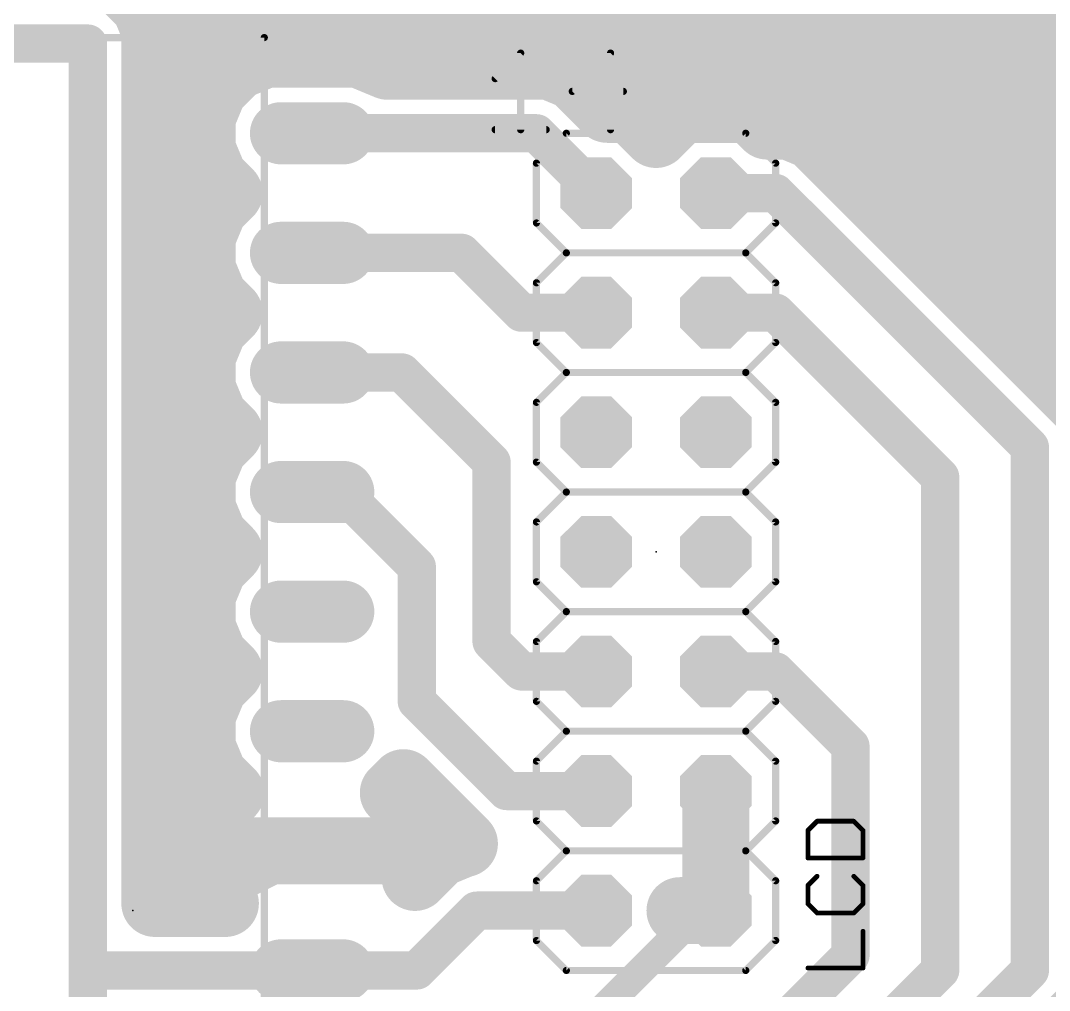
# Model space of a CAD drawing. Extents: x -16.2 to 78.2, y -6.3 to 50.2.
# Drawn here: x 44.93 to 66.77, y 18.94 to 39.54 of the extents above; entities that cross this region are included whole.
import ezdxf

# ---------------------------------------------------------------- set-up
doc = ezdxf.new("R2010")
doc.units = 0
for name, color, linetype in [('16', 175, 'CONTINUOUS'), ('17', 82, 'CONTINUOUS'), ('21', 253, 'CONTINUOUS'), ('23', 7, 'CONTINUOUS'), ('27', 253, 'CONTINUOUS'), ('48', 253, 'CONTINUOUS'), ('51', 253, 'CONTINUOUS')]:
    doc.layers.add(name, color=color, linetype=linetype)

# ---------------------------------------------------------------- blocks, each defined once
blk = doc.blocks.new('LONGP100')
at = {"const_width": 1}
blk.add_lwpolyline([(-0.5, 0), (0.5, 0)], dxfattribs=at)
at = {"const_width": 0.5}
for points in [[(-0.5, 0.25, 1), (-0.5, -0.25)], [(0.5, -0.25, 1), (0.5, 0.25)]]:
    blk.add_lwpolyline(points, format="xyb", dxfattribs=at)
blk = doc.blocks.new('RECT')
blk.add_solid([(-0.5, -0.5), (0.5, -0.5), (-0.5, 0.5), (0.5, 0.5)])
blk = doc.blocks.new('OCTAGONP')
at = {"const_width": 0.5}
blk.add_lwpolyline([(-0.25, -0.1036), (-0.25, 0.1036), (-0.1036, 0.25), (0.1036, 0.25), (0.25, 0.1036), (0.25, -0.1036), (0.1036, -0.25), (-0.1036, -0.25), (-0.25, -0.1036), (-0.25, 0.1036)], dxfattribs=at)

msp = doc.modelspace()

# ---------------------------------------------------------------- linework, layer by layer
at = {"layer": '16'}
for points, const_width in [([(48.5775, 39.0525), (50.165, 40.9575)], 0.6096), ([(47.5609, 39.8582), (47.1607, 40.2584)], 1.4224), ([(47.7774, 39.3354), (47.5609, 39.8582)], 1.4224), ([(47.5737, 39.8272), (69.6978, 39.8272)], 1.4224), ([(47.7774, 20.7899), (47.7774, 39.3354)], 1.4224), ([(46.355, 39.0525), (40.005, 39.0525)], 0.8128), ([(46.355, 39.0525), (46.355, 19.3675)], 0.8128), ([(48.5775, 20.6375), (48.5775, 39.0525)], 0.6096), ([(50.1236, 38.8239), (49.5075, 38.5687)], 1.4224), ([(52.1114, 38.8239), (50.1236, 38.8239)], 1.4224), ([(52.7246, 38.5699), (52.1114, 38.8239)], 1.4224), ([(47.7774, 38.4048), (49.3436, 38.4048)], 1.4224), ([(49.5075, 38.5687), (49.0359, 38.0971)], 1.4224), ([(56.1629, 38.5699), (52.7246, 38.5699)], 1.4224), ([(56.6857, 38.3533), (56.1629, 38.5699)], 1.4224), ([(56.5615, 38.4048), (69.6978, 38.4048)], 1.4224), ([(57.3836, 37.6555), (56.6857, 38.3533)], 1.4224), ([(49.0359, 38.0971), (48.7807, 37.481)], 1.4224), ([(57.8865, 37.6555), (57.3836, 37.6555)], 1.4224), ([(58.42, 37.122), (57.8865, 37.6555)], 1.4224), ([(58.9535, 37.6555), (58.42, 37.122)], 1.4224), ([(60.4265, 37.6555), (58.9535, 37.6555)], 1.4224), ([(60.7821, 37.2999), (60.4265, 37.6555)], 1.4224), ([(48.7807, 37.481), (48.7807, 36.814)], 1.4224), ([(61.2429, 37.2999), (60.7821, 37.2999)], 1.4224), ([(61.7657, 37.0834), (61.2429, 37.2999)], 1.4224), ([(62.1659, 36.6832), (61.7657, 37.0834)], 1.4224), ([(47.7774, 36.9824), (48.7807, 36.9824)], 1.4224), ([(61.8667, 36.9824), (69.6978, 36.9824)], 1.4224), ([(48.7807, 36.814), (49.0359, 36.1979)], 1.4224), ([(51.1175, 37.1475), (55.88, 37.1475)], 0.8128), ([(55.88, 37.1475), (57.15, 35.8775)], 0.8128), ([(67.5633, 31.2857), (62.1659, 36.6832)], 1.4224), ([(49.0359, 36.1979), (49.3563, 35.8775)], 1.4224), ([(49.3563, 35.8775), (49.0359, 35.5571)], 1.4224), ([(47.7774, 35.56), (49.0388, 35.56)], 1.4224), ([(49.0359, 35.5571), (48.7807, 34.941)], 1.4224), ([(60.96, 35.8775), (59.69, 35.8775)], 0.8128), ([(66.3575, 30.48), (60.96, 35.8775)], 0.8128), ([(63.2891, 35.56), (69.6978, 35.56)], 1.4224), ([(48.7807, 34.941), (48.7807, 34.274)], 1.4224), ([(48.7807, 34.274), (49.0359, 33.6579)], 1.4224), ([(51.1175, 34.6075), (54.2925, 34.6075)], 0.8128), ([(54.2925, 34.6075), (55.5625, 33.3375)], 0.8128), ([(47.7774, 34.1376), (48.8372, 34.1376)], 1.4224), ([(64.7115, 34.1376), (69.6978, 34.1376)], 1.4224), ([(49.0359, 33.6579), (49.3563, 33.3375)], 1.4224), ([(49.3563, 33.3375), (49.0359, 33.0171)], 1.4224), ([(49.0359, 33.0171), (48.7807, 32.401)], 1.4224), ([(55.5625, 33.3375), (57.15, 33.3375)], 0.8128), ([(60.96, 33.3375), (59.69, 33.3375)], 0.8128), ([(64.4525, 29.845), (60.96, 33.3375)], 0.8128), ([(47.7774, 32.7152), (48.9109, 32.7152)], 1.4224), ([(66.1339, 32.7152), (69.6978, 32.7152)], 1.4224), ([(48.7807, 32.401), (48.7807, 31.734)], 1.4224), ([(48.7807, 31.734), (49.0359, 31.1179)], 1.4224), ([(51.1175, 32.0675), (53.0225, 32.0675)], 0.8128), ([(53.0225, 32.0675), (54.9275, 30.1625)], 0.8128), ([(47.7774, 31.2928), (48.9635, 31.2928)], 1.4224), ([(49.0359, 31.1179), (49.3563, 30.7975)], 1.4224), ([(49.3563, 30.7975), (49.0359, 30.4771)], 1.4224), ([(49.0359, 30.4771), (48.7807, 29.861)], 1.4224), ([(66.3575, 19.3675), (66.3575, 30.48)], 0.8128), ([(47.7774, 29.8704), (48.7846, 29.8704)], 1.4224), ([(48.7807, 29.861), (48.7807, 29.194)], 1.4224), ([(54.9275, 30.1625), (54.9275, 26.3525)], 0.8128), ([(64.4525, 19.3675), (64.4525, 29.845)], 0.8128), ([(51.1175, 29.5275), (51.7525, 29.5275)], 0.8128), ([(51.7525, 29.5275), (53.34, 27.94)], 0.8128), ([(48.7807, 29.194), (49.0359, 28.5779)], 1.4224), ([(49.0359, 28.5779), (49.3563, 28.2575)], 1.4224), ([(47.7774, 28.448), (49.1658, 28.448)], 1.4224), ([(49.3563, 28.2575), (49.0359, 27.9371)], 1.4224), ([(49.0359, 27.9371), (48.7807, 27.321)], 1.4224), ([(53.34, 27.94), (53.34, 25.0825)], 0.8128), ([(48.7807, 27.321), (48.7807, 26.654)], 1.4224), ([(47.7774, 27.0256), (48.7807, 27.0256)], 1.4224), ([(48.7807, 26.654), (49.0359, 26.0379)], 1.4224), ([(49.0359, 26.0379), (49.3563, 25.7175)], 1.4224), ([(54.9275, 26.3525), (55.5625, 25.7175)], 0.8128), ([(47.7774, 25.6032), (49.242, 25.6032)], 1.4224), ([(49.3563, 25.7175), (49.0359, 25.3971)], 1.4224), ([(49.0359, 25.3971), (48.7807, 24.781)], 1.4224), ([(55.5625, 25.7175), (57.15, 25.7175)], 0.8128), ([(60.96, 25.7175), (59.69, 25.7175)], 0.8128), ([(62.5475, 24.13), (60.96, 25.7175)], 0.8128), ([(48.7807, 24.781), (48.7807, 24.114)], 1.4224), ([(53.34, 25.0825), (55.245, 23.1775)], 0.8128), ([(47.7774, 24.1808), (48.7807, 24.1808)], 1.4224), ([(48.7807, 24.114), (49.0359, 23.4979)], 1.4224), ([(62.5475, 19.685), (62.5475, 24.13)], 0.8128), ([(49.0359, 23.4979), (49.3935, 23.1404)], 1.4224), ([(52.8415, 23.1404), (53.0561, 23.3549)], 1.4224), ([(53.0561, 23.3549), (54.0391, 22.3718)], 1.4224), ([(49.383, 23.1323), (49.2323, 22.9816)], 1.4224), ([(49.3935, 23.1404), (49.383, 23.1323)], 1.4224), ([(52.852, 23.1323), (52.8415, 23.1404)], 1.4224), ([(53.0027, 22.9816), (52.852, 23.1323)], 1.4224), ([(59.69, 20.6375), (59.69, 23.1775)], 1.4224), ([(59.69, 23.1775), (59.69, 23.1775)], 1.4224), ([(59.69, 23.1775), (59.69, 21.4503)], 1.4224), ([(49.2323, 22.9816), (49.1026, 22.8126)], 1.4224), ([(53.1324, 22.8126), (53.0027, 22.9816)], 1.4224), ([(47.7774, 22.7584), (49.0713, 22.7584)], 1.4224), ([(49.1026, 22.8126), (48.996, 22.628)], 1.4224), ([(53.239, 22.628), (53.1324, 22.8126)], 1.4224), ([(53.1637, 22.7584), (53.6525, 22.7584)], 1.4224), ([(55.245, 23.1775), (57.15, 23.1775)], 0.8128), ([(59.69, 22.7584), (59.69, 22.7584)], 1.4224), ([(59.69, 23.1775), (59.69, 20.6375)], 0.8128), ([(48.996, 22.628), (48.9145, 22.4312)], 1.4224), ([(53.3205, 22.4312), (53.239, 22.628)], 1.4224), ([(48.9145, 22.4312), (48.8593, 22.2253)], 1.4224), ([(53.3757, 22.2253), (53.3205, 22.4312)], 1.4224), ([(54.0391, 22.3718), (54.351, 22.0599)], 1.4224), ([(48.8593, 22.2253), (48.8315, 22.014)], 1.4224), ([(48.8315, 22.014), (48.8315, 21.9075)], 1.4224), ([(53.4035, 22.014), (53.3757, 22.2253)], 1.4224), ([(53.4035, 21.9075), (53.4035, 22.014)], 1.4224), ([(54.3271, 22.0599), (53.8043, 21.8434)], 1.4224), ([(54.351, 22.0599), (54.3271, 22.0599)], 1.4224), ([(48.8315, 21.9075), (51.1175, 21.9075)], 1.4224), ([(51.1175, 21.9075), (48.8315, 21.9075)], 1.4224), ([(48.8315, 21.9075), (48.8315, 21.801)], 1.4224), ([(48.8315, 21.801), (48.8593, 21.5897)], 1.4224), ([(53.4035, 21.9075), (51.1175, 21.9075)], 1.4224), ([(51.1175, 21.9075), (51.1175, 21.9075)], 1.4224), ([(51.1175, 21.9075), (53.4035, 21.9075)], 1.4224), ([(51.1175, 21.9075), (51.1175, 21.9075)], 1.4224), ([(53.3757, 21.5897), (53.4035, 21.801)], 1.4224), ([(53.4035, 21.801), (53.4035, 21.9075)], 1.4224), ([(53.8043, 21.8434), (53.4041, 21.4432)], 1.4224), ([(48.8593, 21.5897), (48.9145, 21.3838)], 1.4224), ([(53.3205, 21.3838), (53.3757, 21.5897)], 1.4224), ([(48.9145, 21.3838), (48.996, 21.187)], 1.4224), ([(51.1175, 21.9075), (48.5775, 20.6375)], 0.6096), ([(53.4041, 21.4432), (53.3034, 21.3425)], 1.4224), ([(53.3034, 21.3425), (53.3205, 21.3838)], 1.4224), ([(59.69, 21.4503), (59.69, 20.6375)], 1.4224), ([(47.7774, 21.336), (48.9343, 21.336)], 1.4224), ([(48.996, 21.187), (49.1026, 21.0024)], 1.4224), ([(59.69, 21.336), (59.69, 21.336)], 1.4224), ([(49.1026, 21.0024), (49.2323, 20.8334)], 1.4224), ([(49.2758, 20.7899), (47.7774, 20.7899)], 1.4224), ([(49.2323, 20.8334), (49.2758, 20.7899)], 1.4224), ([(59.69, 20.6375), (58.928, 20.6375)], 1.4224), ([(58.928, 20.6375), (58.928, 20.6375)], 1.4224), ([(58.928, 20.6375), (59.69, 20.6375)], 1.4224), ([(59.69, 20.6375), (59.69, 20.6375)], 1.4224), ([(59.69, 20.6375), (59.69, 20.6375)], 1.4224), ([(53.34, 19.3675), (54.61, 20.6375)], 0.8128), ([(54.61, 20.6375), (57.15, 20.6375)], 0.8128), ([(59.3725, 20.6375), (56.8325, 18.0975)], 0.6096), ([(59.69, 20.6375), (59.3725, 20.6375)], 0.6096), ([(61.2775, 18.415), (62.5475, 19.685)], 0.8128), ([(51.1175, 19.3675), (46.355, 19.3675)], 0.8128), ([(46.355, 5.715), (46.355, 19.3675)], 0.8128), ([(51.1175, 19.3675), (53.34, 19.3675)], 0.8128), ([(61.2775, 14.2875), (66.3575, 19.3675)], 0.8128), ([(61.9125, 16.8275), (64.4525, 19.3675)], 0.8128), ([(62.0832, 13.0816), (67.5633, 18.5618)], 1.4224)]:
    msp.add_lwpolyline(points, dxfattribs=dict(at, const_width=const_width))
for points, const_width in [([(47.8894, 39.9943, 1), (47.2323, 39.7221)], 0.7112), ([(47.5737, 40.1828, 1), (47.5737, 39.4716)], 0.7112), ([(47.3094, 39.6068, 1), (47.8123, 40.1097)], 0.7112), ([(48.133, 39.3354, 1), (47.4218, 39.3354)], 0.7112), ([(47.4489, 39.1993, 1), (48.1059, 39.4715)], 0.7112), ([(46.5582, 39.0525, 1), (46.1518, 39.0525)], 0.4064), ([(46.355, 38.8493, 1), (46.355, 39.2557)], 0.4064), ([(48.7299, 39.0525, 1), (48.4251, 39.0525)], 0.3048), ([(50.1236, 39.1795, 1), (50.1236, 38.4683)], 0.7112), ([(50.2597, 38.4954, 1), (49.9876, 39.1524)], 0.7112), ([(52.2474, 39.1524, 1), (51.9753, 38.4954)], 0.7112), ([(52.1114, 38.4683, 1), (52.1114, 39.1795)], 0.7112), ([(47.7774, 38.7604, 1), (47.7774, 38.0492)], 0.7112), ([(48.4604, 39.1501, 1), (48.6946, 38.9549)], 0.3048), ([(49.3714, 38.8972, 1), (49.6436, 38.2401)], 0.7112), ([(49.7589, 38.3172, 1), (49.256, 38.8201)], 0.7112), ([(49.3436, 38.0492, 1), (49.3436, 38.7604)], 0.7112), ([(52.7246, 38.9255, 1), (52.7246, 38.2143)], 0.7112), ([(52.5885, 38.2414, 1), (52.8607, 38.8984)], 0.7112), ([(56.299, 38.8984, 1), (56.0268, 38.2414)], 0.7112), ([(56.1629, 38.2143, 1), (56.1629, 38.9255)], 0.7112), ([(56.5615, 38.7604, 1), (56.5615, 38.0492)], 0.7112), ([(56.9372, 38.6048, 1), (56.4343, 38.1019)], 0.7112), ([(56.5496, 38.0248, 1), (56.8218, 38.6819)], 0.7112), ([(48.7845, 38.3486, 1), (49.2874, 37.8457)], 0.7112), ([(49.3644, 37.961, 1), (48.7074, 38.2332)], 0.7112), ([(57.3836, 38.0111, 1), (57.3836, 37.2999)], 0.7112), ([(57.1321, 37.4041, 1), (57.635, 37.9069)], 0.7112), ([(58.1379, 37.9069, 1), (57.635, 37.404)], 0.7112), ([(57.8865, 37.2999, 1), (57.8865, 38.0111)], 0.7112), ([(58.9535, 38.0111, 1), (58.9535, 37.2999)], 0.7112), ([(59.205, 37.4041, 1), (58.7021, 37.9069)], 0.7112), ([(60.6779, 37.9069, 1), (60.175, 37.404)], 0.7112), ([(60.4265, 37.2999, 1), (60.4265, 38.0111)], 0.7112), ([(49.1363, 37.481, 1), (48.4251, 37.481)], 0.7112), ([(48.4522, 37.617, 1), (49.1092, 37.3449)], 0.7112), ([(60.7821, 37.6555, 1), (60.7821, 36.9443)], 0.7112), ([(60.5306, 37.0484, 1), (61.0335, 37.5513)], 0.7112), ([(61.379, 37.6284, 1), (61.1068, 36.9714)], 0.7112), ([(61.2429, 36.9443, 1), (61.2429, 37.6555)], 0.7112), ([(62.0172, 37.3348, 1), (61.5143, 36.8319)], 0.7112), ([(47.7774, 37.338, 1), (47.7774, 36.6268)], 0.7112), ([(48.7807, 36.6268, 1), (48.7807, 37.338)], 0.7112), ([(58.1686, 37.3734, 1), (58.6714, 36.8705)], 0.7112), ([(58.1686, 36.8705, 1), (58.6714, 37.3734)], 0.7112), ([(61.8667, 37.338, 1), (61.8667, 36.6268)], 0.7112), ([(61.6296, 36.7548, 1), (61.9018, 37.4119)], 0.7112), ([(49.1092, 36.9501, 1), (48.4522, 36.678)], 0.7112), ([(51.1175, 37.3507, 1), (51.1175, 36.9443)], 0.4064), ([(56.0237, 37.2912, 1), (55.7363, 37.0038)], 0.4064), ([(55.88, 36.9443, 1), (55.88, 37.3507)], 0.4064), ([(62.4173, 36.9347, 1), (61.9144, 36.4318)], 0.7112), ([(48.4251, 36.814, 1), (49.1363, 36.814)], 0.7112), ([(61.9144, 36.4318, 1), (62.4173, 36.9347)], 0.7112), ([(49.2874, 36.4493, 1), (48.7845, 35.9464)], 0.7112), ([(48.7074, 36.0618, 1), (49.3644, 36.334)], 0.7112), ([(49.6078, 35.626, 1), (49.1049, 36.1289)], 0.7112), ([(49.1049, 35.626, 1), (49.6078, 36.1289)], 0.7112), ([(47.7774, 35.9156, 1), (47.7774, 35.2044)], 0.7112), ([(49.3644, 35.421, 1), (48.7074, 35.6932)], 0.7112), ([(49.0388, 35.2044, 1), (49.0388, 35.9156)], 0.7112), ([(59.69, 36.0807, 1), (59.69, 35.6743)], 0.4064), ([(61.1037, 36.0212, 1), (60.8163, 35.7338)], 0.4064), ([(60.96, 35.6743, 1), (60.96, 36.0807)], 0.4064), ([(63.2891, 35.9156, 1), (63.2891, 35.2044)], 0.7112), ([(48.7845, 35.8086, 1), (49.2874, 35.3057)], 0.7112), ([(57.0063, 35.7338, 1), (57.2937, 36.0212)], 0.4064), ([(49.1363, 34.941, 1), (48.4251, 34.941)], 0.7112), ([(48.4522, 35.077, 1), (49.1092, 34.8049)], 0.7112), ([(49.1092, 34.4101, 1), (48.4522, 34.138)], 0.7112), ([(51.1175, 34.8107, 1), (51.1175, 34.4043)], 0.4064), ([(54.4362, 34.7512, 1), (54.1488, 34.4638)], 0.4064), ([(54.2925, 34.4043, 1), (54.2925, 34.8107)], 0.4064), ([(47.7774, 34.4932, 1), (47.7774, 33.782)], 0.7112), ([(48.8372, 33.782, 1), (48.8372, 34.4932)], 0.7112), ([(64.7115, 34.4932, 1), (64.7115, 33.782)], 0.7112), ([(48.4251, 34.274, 1), (49.1363, 34.274)], 0.7112), ([(49.2874, 33.9093, 1), (48.7845, 33.4064)], 0.7112), ([(48.7074, 33.5218, 1), (49.3644, 33.794)], 0.7112), ([(49.6078, 33.086, 1), (49.1049, 33.5889)], 0.7112), ([(49.1049, 33.086, 1), (49.6078, 33.5889)], 0.7112), ([(49.3644, 32.881, 1), (48.7074, 33.1532)], 0.7112), ([(55.5625, 33.5407, 1), (55.5625, 33.1343)], 0.4064), ([(55.4188, 33.1938, 1), (55.7062, 33.4812)], 0.4064), ([(57.15, 33.1343, 1), (57.15, 33.5407)], 0.4064), ([(59.69, 33.5407, 1), (59.69, 33.1343)], 0.4064), ([(61.1037, 33.4812, 1), (60.8163, 33.1938)], 0.4064), ([(60.96, 33.1343, 1), (60.96, 33.5407)], 0.4064), ([(47.7774, 33.0708, 1), (47.7774, 32.3596)], 0.7112), ([(48.7845, 33.2686, 1), (49.2874, 32.7657)], 0.7112), ([(48.9109, 32.3596, 1), (48.9109, 33.0708)], 0.7112), ([(66.1339, 33.0708, 1), (66.1339, 32.3596)], 0.7112), ([(49.1363, 32.401, 1), (48.4251, 32.401)], 0.7112), ([(48.4522, 32.537, 1), (49.1092, 32.2649)], 0.7112), ([(49.1092, 31.8701, 1), (48.4522, 31.598)], 0.7112), ([(51.1175, 32.2707, 1), (51.1175, 31.8643)], 0.4064), ([(53.1662, 32.2112, 1), (52.8788, 31.9238)], 0.4064), ([(53.0225, 31.8643, 1), (53.0225, 32.2707)], 0.4064), ([(47.7774, 31.6484, 1), (47.7774, 30.9372)], 0.7112), ([(48.4251, 31.734, 1), (49.1363, 31.734)], 0.7112), ([(48.9635, 30.9372, 1), (48.9635, 31.6484)], 0.7112), ([(49.2874, 31.3693, 1), (48.7845, 30.8664)], 0.7112), ([(48.7074, 30.9818, 1), (49.3644, 31.254)], 0.7112), ([(49.6078, 30.546, 1), (49.1049, 31.0489)], 0.7112), ([(49.1049, 30.546, 1), (49.6078, 31.0489)], 0.7112), ([(48.7845, 30.7286, 1), (49.2874, 30.2257)], 0.7112), ([(49.3644, 30.341, 1), (48.7074, 30.6132)], 0.7112), ([(66.5607, 30.48, 1), (66.1543, 30.48)], 0.4064), ([(66.2138, 30.3363, 1), (66.5012, 30.6237)], 0.4064), ([(47.7774, 30.226, 1), (47.7774, 29.5148)], 0.7112), ([(49.1363, 29.861, 1), (48.4251, 29.861)], 0.7112), ([(48.7846, 29.5148, 1), (48.7846, 30.226)], 0.7112), ([(55.1307, 30.1625, 1), (54.7243, 30.1625)], 0.4064), ([(54.7838, 30.0188, 1), (55.0712, 30.3062)], 0.4064), ([(48.4522, 29.997, 1), (49.1092, 29.7249)], 0.7112), ([(64.6557, 29.845, 1), (64.2493, 29.845)], 0.4064), ([(64.3088, 29.7013, 1), (64.5962, 29.9887)], 0.4064), ([(51.1175, 29.7307, 1), (51.1175, 29.3243)], 0.4064), ([(51.8962, 29.6712, 1), (51.6088, 29.3838)], 0.4064), ([(51.7525, 29.3243, 1), (51.7525, 29.7307)], 0.4064), ([(49.1092, 29.3301, 1), (48.4522, 29.058)], 0.7112), ([(48.4251, 29.194, 1), (49.1363, 29.194)], 0.7112), ([(49.2874, 28.8293, 1), (48.7845, 28.3264)], 0.7112), ([(47.7774, 28.8036, 1), (47.7774, 28.0924)], 0.7112), ([(48.7074, 28.4418, 1), (49.3644, 28.714)], 0.7112), ([(49.1658, 28.0924, 1), (49.1658, 28.8036)], 0.7112), ([(49.6078, 28.006, 1), (49.1049, 28.5089)], 0.7112), ([(49.1049, 28.006, 1), (49.6078, 28.5089)], 0.7112), ([(49.3644, 27.801, 1), (48.7074, 28.0732)], 0.7112), ([(48.7845, 28.1886, 1), (49.2874, 27.6857)], 0.7112), ([(53.5432, 27.94, 1), (53.1368, 27.94)], 0.4064), ([(53.1963, 27.7963, 1), (53.4837, 28.0837)], 0.4064), ([(49.1363, 27.321, 1), (48.4251, 27.321)], 0.7112), ([(48.4522, 27.457, 1), (49.1092, 27.1849)], 0.7112), ([(47.7774, 27.3812, 1), (47.7774, 26.67)], 0.7112), ([(48.7807, 26.67, 1), (48.7807, 27.3812)], 0.7112), ([(49.1092, 26.7901, 1), (48.4522, 26.518)], 0.7112), ([(48.4251, 26.654, 1), (49.1363, 26.654)], 0.7112), ([(49.2874, 26.2893, 1), (48.7845, 25.7864)], 0.7112), ([(55.0712, 26.4962, 1), (54.7838, 26.2088)], 0.4064), ([(48.7074, 25.9018, 1), (49.3644, 26.174)], 0.7112), ([(54.7243, 26.3525, 1), (55.1307, 26.3525)], 0.4064), ([(47.7774, 25.9588, 1), (47.7774, 25.2476)], 0.7112), ([(49.6078, 25.466, 1), (49.1049, 25.9689)], 0.7112), ([(49.1049, 25.466, 1), (49.6078, 25.9689)], 0.7112), ([(49.242, 25.2476, 1), (49.242, 25.9588)], 0.7112), ([(48.7845, 25.6486, 1), (49.2874, 25.1457)], 0.7112), ([(49.3644, 25.261, 1), (48.7074, 25.5332)], 0.7112), ([(55.5625, 25.9207, 1), (55.5625, 25.5143)], 0.4064), ([(55.4188, 25.5738, 1), (55.7062, 25.8612)], 0.4064), ([(57.15, 25.5143, 1), (57.15, 25.9207)], 0.4064), ([(59.69, 25.9207, 1), (59.69, 25.5143)], 0.4064), ([(61.1037, 25.8612, 1), (60.8163, 25.5738)], 0.4064), ([(60.96, 25.5143, 1), (60.96, 25.9207)], 0.4064), ([(49.1363, 24.781, 1), (48.4251, 24.781)], 0.7112), ([(53.4837, 25.2262, 1), (53.1963, 24.9388)], 0.4064), ([(48.4522, 24.917, 1), (49.1092, 24.6449)], 0.7112), ([(53.1368, 25.0825, 1), (53.5432, 25.0825)], 0.4064), ([(47.7774, 24.5364, 1), (47.7774, 23.8252)], 0.7112), ([(49.1092, 24.2501, 1), (48.4522, 23.978)], 0.7112), ([(48.7807, 23.8252, 1), (48.7807, 24.5364)], 0.7112), ([(48.4251, 24.114, 1), (49.1363, 24.114)], 0.7112), ([(62.7507, 24.13, 1), (62.3443, 24.13)], 0.4064), ([(62.4038, 23.9863, 1), (62.6912, 24.2737)], 0.4064), ([(49.2874, 23.7493, 1), (48.7845, 23.2464)], 0.7112), ([(53.3075, 23.6063, 1), (52.8046, 23.1034)], 0.7112), ([(53.3075, 23.1034, 1), (52.8046, 23.6063)], 0.7112), ([(48.7074, 23.3618, 1), (49.3644, 23.634)], 0.7112), ([(49.6344, 22.8809, 1), (49.1315, 23.3838)], 0.7112), ([(49.6099, 22.8582, 1), (49.177, 23.4225)], 0.7112), ([(53.058, 23.4225, 1), (52.6251, 22.8582)], 0.7112), ([(53.1035, 23.3838, 1), (52.6006, 22.8809)], 0.7112), ([(60.0456, 23.1775, 1), (59.3344, 23.1775)], 0.7112), ([(59.69, 23.5331, 1), (59.69, 22.8219)], 0.7112), ([(60.0456, 23.1775, 1), (59.3344, 23.1775)], 0.7112), ([(59.69, 22.8219, 1), (59.69, 23.5331)], 0.7112), ([(49.5144, 22.7652, 1), (48.9502, 23.1981)], 0.7112), ([(49.1665, 23.4145, 1), (49.5994, 22.8502)], 0.7112), ([(49.142, 22.8889, 1), (49.6449, 23.3918)], 0.7112), ([(52.5901, 23.3918, 1), (53.093, 22.8889)], 0.7112), ([(52.6356, 22.8502, 1), (53.0685, 23.4145)], 0.7112), ([(53.2848, 23.1981, 1), (52.7206, 22.7652)], 0.7112), ([(47.7774, 23.114, 1), (47.7774, 22.4028)], 0.7112), ([(48.8204, 23.029, 1), (49.3847, 22.5961)], 0.7112), ([(49.4105, 22.6348, 1), (48.7946, 22.9904)], 0.7112), ([(48.9808, 23.2331, 1), (49.4837, 22.7302)], 0.7112), ([(49.0713, 22.4028, 1), (49.0713, 23.114)], 0.7112), ([(52.7513, 22.7302, 1), (53.2542, 23.2331)], 0.7112), ([(53.4404, 22.9904, 1), (52.8245, 22.6348)], 0.7112), ([(53.1637, 23.114, 1), (53.1637, 22.4028)], 0.7112), ([(52.8503, 22.5961, 1), (53.4145, 23.029)], 0.7112), ([(53.6525, 22.4028, 1), (53.6525, 23.114)], 0.7112), ([(55.245, 23.3807, 1), (55.245, 22.9743)], 0.4064), ([(55.1013, 23.0338, 1), (55.3887, 23.3212)], 0.4064), ([(57.15, 22.9743, 1), (57.15, 23.3807)], 0.4064), ([(59.69, 23.114, 1), (59.69, 22.4028)], 0.7112), ([(59.8932, 23.1775, 1), (59.4868, 23.1775)], 0.4064), ([(59.69, 22.4028, 1), (59.69, 23.114)], 0.7112), ([(48.6881, 22.8058, 1), (49.304, 22.4502)], 0.7112), ([(49.3245, 22.4919, 1), (48.6675, 22.7641)], 0.7112), ([(53.5675, 22.7641, 1), (52.9104, 22.4919)], 0.7112), ([(52.931, 22.4502, 1), (53.5469, 22.8058)], 0.7112), ([(49.258, 22.3391, 1), (48.571, 22.5232)], 0.7112), ([(53.664, 22.5232, 1), (52.977, 22.3391)], 0.7112), ([(54.2906, 22.6232, 1), (53.7877, 22.1203)], 0.7112), ([(53.7877, 22.1203, 1), (54.2906, 22.6232)], 0.7112), ([(49.1871, 22.014, 1), (48.4759, 22.014)], 0.7112), ([(49.2119, 22.1789, 1), (48.5068, 22.2717)], 0.7112), ([(48.5859, 22.5672, 1), (49.243, 22.2951)], 0.7112), ([(52.992, 22.2951, 1), (53.6491, 22.5672)], 0.7112), ([(53.7282, 22.2717, 1), (53.0231, 22.1789)], 0.7112), ([(53.7591, 22.014, 1), (53.0479, 22.014)], 0.7112), ([(54.3271, 22.4155, 1), (54.3271, 21.7043)], 0.7112), ([(54.4631, 21.7314, 1), (54.191, 22.3884)], 0.7112), ([(54.351, 21.7043, 1), (54.351, 22.4155)], 0.7112), ([(48.8315, 22.2631, 1), (48.8315, 21.5519)], 0.7112), ([(48.8315, 22.2631, 1), (48.8315, 21.5519)], 0.7112), ([(49.1871, 21.9075, 1), (48.4759, 21.9075)], 0.7112), ([(49.1841, 21.8474, 1), (48.4789, 21.7545)], 0.7112), ([(48.5158, 22.3174, 1), (49.2028, 22.1333)], 0.7112), ([(51.1175, 22.2631, 1), (51.1175, 21.5519)], 0.7112), ([(51.4731, 21.9075, 1), (50.7619, 21.9075)], 0.7112), ([(51.1175, 22.2631, 1), (51.1175, 21.5519)], 0.7112), ([(51.4731, 21.9075, 1), (50.7619, 21.9075)], 0.7112), ([(51.1175, 21.5519, 1), (51.1175, 22.2631)], 0.7112), ([(51.1175, 21.5519, 1), (51.1175, 22.2631)], 0.7112), ([(53.0322, 22.1333, 1), (53.7192, 22.3174)], 0.7112), ([(53.7591, 21.9075, 1), (53.0479, 21.9075)], 0.7112), ([(53.7561, 21.7545, 1), (53.0509, 21.8474)], 0.7112), ([(53.4035, 21.5519, 1), (53.4035, 22.2631)], 0.7112), ([(53.4035, 21.5519, 1), (53.4035, 22.2631)], 0.7112), ([(53.6682, 22.1719, 1), (53.9404, 21.5148)], 0.7112), ([(54.0557, 21.5919, 1), (53.5528, 22.0948)], 0.7112), ([(54.0996, 21.8084, 1), (54.6025, 22.3113)], 0.7112), ([(48.4789, 22.0605, 1), (49.1841, 21.9676)], 0.7112), ([(49.2028, 21.6817, 1), (48.5158, 21.4976)], 0.7112), ([(53.7192, 21.4976, 1), (53.0322, 21.6817)], 0.7112), ([(53.0509, 21.9676, 1), (53.7561, 22.0605)], 0.7112), ([(48.4759, 21.9075, 1), (49.1871, 21.9075)], 0.7112), ([(48.4759, 21.801, 1), (49.1871, 21.801)], 0.7112), ([(49.243, 21.5199, 1), (48.5859, 21.2478)], 0.7112), ([(50.7619, 21.9075, 1), (51.4731, 21.9075)], 0.7112), ([(50.7619, 21.9075, 1), (51.4731, 21.9075)], 0.7112), ([(51.1857, 21.7712, 1), (51.0493, 22.0438)], 0.3048), ([(53.6491, 21.2478, 1), (52.992, 21.5199)], 0.7112), ([(53.0479, 21.9075, 1), (53.7591, 21.9075)], 0.7112), ([(53.0479, 21.801, 1), (53.7591, 21.801)], 0.7112), ([(53.6556, 21.1918, 1), (53.1527, 21.6947)], 0.7112), ([(60.0456, 21.4503, 1), (59.3344, 21.4503)], 0.7112), ([(47.7774, 21.6916, 1), (47.7774, 20.9804)], 0.7112), ([(48.5068, 21.5433, 1), (49.2119, 21.6361)], 0.7112), ([(49.304, 21.3648, 1), (48.6881, 21.0092)], 0.7112), ([(48.9343, 20.9804, 1), (48.9343, 21.6916)], 0.7112), ([(53.0519, 21.5939, 1), (53.5548, 21.091)], 0.7112), ([(53.0231, 21.6361, 1), (53.7282, 21.5433)], 0.7112), ([(53.1527, 21.6947, 1), (53.6556, 21.1918)], 0.7112), ([(59.69, 21.6916, 1), (59.69, 20.9804)], 0.7112), ([(59.69, 20.9804, 1), (59.69, 21.6916)], 0.7112), ([(48.571, 21.2918, 1), (49.258, 21.4759)], 0.7112), ([(48.6675, 21.0509, 1), (49.3245, 21.3231)], 0.7112), ([(49.3847, 21.2189, 1), (48.8204, 20.7859)], 0.7112), ([(52.9749, 21.4785, 1), (53.6319, 21.2064)], 0.7112), ([(52.977, 21.4759, 1), (53.664, 21.2918)], 0.7112), ([(59.3344, 21.4503, 1), (60.0456, 21.4503)], 0.7112), ([(47.7774, 21.1455, 1), (47.7774, 20.4343)], 0.7112), ([(48.7946, 20.8246, 1), (49.4105, 21.1802)], 0.7112), ([(49.4837, 21.0848, 1), (48.9808, 20.5819)], 0.7112), ([(49.2758, 20.4343, 1), (49.2758, 21.1455)], 0.7112), ([(48.9502, 20.6169, 1), (49.5144, 21.0498)], 0.7112), ([(49.0243, 20.5384, 1), (49.5272, 21.0414)], 0.7112), ([(58.928, 20.9931, 1), (58.928, 20.2819)], 0.7112), ([(59.2836, 20.6375, 1), (58.5724, 20.6375)], 0.7112), ([(58.928, 20.9931, 1), (58.928, 20.2819)], 0.7112), ([(60.0456, 20.6375, 1), (59.3344, 20.6375)], 0.7112), ([(59.69, 20.9931, 1), (59.69, 20.2819)], 0.7112), ([(59.69, 20.2819, 1), (59.69, 20.9931)], 0.7112), ([(59.69, 20.2819, 1), (59.69, 20.9931)], 0.7112), ([(59.69, 20.2819, 1), (59.69, 20.9931)], 0.7112), ([(47.4218, 20.7899, 1), (48.133, 20.7899)], 0.7112), ([(54.61, 20.8407, 1), (54.61, 20.4343)], 0.4064), ([(54.7537, 20.4938, 1), (54.4663, 20.7812)], 0.4064), ([(57.15, 20.4343, 1), (57.15, 20.8407)], 0.4064), ([(58.5724, 20.6375, 1), (59.2836, 20.6375)], 0.7112), ([(59.3344, 20.6375, 1), (60.0456, 20.6375)], 0.7112), ([(59.3344, 20.6375, 1), (60.0456, 20.6375)], 0.7112), ([(59.3344, 20.6375, 1), (60.0456, 20.6375)], 0.7112), ([(48.5093, 20.7738, 1), (48.6457, 20.5012)], 0.3048), ([(48.4251, 20.6375, 1), (48.7299, 20.6375)], 0.3048), ([(59.3725, 20.7899, 1), (59.3725, 20.4851)], 0.3048), ([(59.4803, 20.5297, 1), (59.2647, 20.7453)], 0.3048), ([(59.4868, 20.6375, 1), (59.8932, 20.6375)], 0.4064), ([(59.69, 20.4851, 1), (59.69, 20.7899)], 0.3048), ([(62.3443, 19.685, 1), (62.7507, 19.685)], 0.4064), ([(62.6912, 19.5413, 1), (62.4038, 19.8287)], 0.4064), ([(46.355, 19.5707, 1), (46.355, 19.1643)], 0.4064), ([(46.5582, 19.3675, 1), (46.1518, 19.3675)], 0.4064), ([(51.1175, 19.5707, 1), (51.1175, 19.1643)], 0.4064), ([(51.1175, 19.1643, 1), (51.1175, 19.5707)], 0.4064), ([(53.1963, 19.5112, 1), (53.4837, 19.2238)], 0.4064), ([(53.34, 19.1643, 1), (53.34, 19.5707)], 0.4064), ([(64.5962, 19.2238, 1), (64.3088, 19.5112)], 0.4064), ([(66.5012, 19.2238, 1), (66.2138, 19.5112)], 0.4064), ([(46.1518, 19.3675, 1), (46.5582, 19.3675)], 0.4064), ([(64.2493, 19.3675, 1), (64.6557, 19.3675)], 0.4064), ([(66.1543, 19.3675, 1), (66.5607, 19.3675)], 0.4064)]:
    msp.add_lwpolyline(points, format="xyb", dxfattribs=dict(at, const_width=const_width))
at = {"layer": '21'}
for points, const_width in [([(49.53, 39.37, 1), (49.53, 49.53, 1), (49.53, 39.37)], 0.1524), ([(50.1396, 39.1795, 1), (50.0634, 39.1795)], 0.0762), ([(50.1015, 39.1414, 1), (50.1015, 39.2176)], 0.0762), ([(56.515, 37.1856, 1), (56.515, 37.1094)], 0.0762), ([(56.5419, 37.1206, 1), (56.4881, 37.1744)], 0.0762), ([(60.3519, 37.1744, 1), (60.2981, 37.1206)], 0.0762), ([(60.325, 37.1094, 1), (60.325, 37.1856)], 0.0762), ([(55.9181, 36.5125, 1), (55.8419, 36.5125)], 0.0762), ([(55.8531, 36.5394, 1), (55.9069, 36.4856)], 0.0762), ([(60.9981, 36.5125, 1), (60.9219, 36.5125)], 0.0762), ([(60.9331, 36.4856, 1), (60.9869, 36.5394)], 0.0762), ([(55.8419, 35.2425, 1), (55.9181, 35.2425)], 0.0762), ([(55.9069, 35.2694, 1), (55.8531, 35.2156)], 0.0762), ([(60.9219, 35.2425, 1), (60.9981, 35.2425)], 0.0762), ([(60.9869, 35.2156, 1), (60.9331, 35.2694)], 0.0762), ([(56.515, 34.6456, 1), (56.515, 34.5694)], 0.0762), ([(56.5419, 34.5806, 1), (56.4881, 34.6344)], 0.0762), ([(56.4881, 34.5806, 1), (56.5419, 34.6344)], 0.0762), ([(60.3519, 34.6344, 1), (60.2981, 34.5806)], 0.0762), ([(60.2981, 34.6344, 1), (60.3519, 34.5806)], 0.0762), ([(60.325, 34.5694, 1), (60.325, 34.6456)], 0.0762), ([(55.9181, 33.9725, 1), (55.8419, 33.9725)], 0.0762), ([(55.8531, 33.9994, 1), (55.9069, 33.9456)], 0.0762), ([(60.9981, 33.9725, 1), (60.9219, 33.9725)], 0.0762), ([(60.9331, 33.9456, 1), (60.9869, 33.9994)], 0.0762), ([(55.9069, 32.7294, 1), (55.8531, 32.6756)], 0.0762), ([(60.9869, 32.6756, 1), (60.9331, 32.7294)], 0.0762), ([(55.8419, 32.7025, 1), (55.9181, 32.7025)], 0.0762), ([(60.9219, 32.7025, 1), (60.9981, 32.7025)], 0.0762), ([(56.515, 32.1056, 1), (56.515, 32.0294)], 0.0762), ([(56.5419, 32.0406, 1), (56.4881, 32.0944)], 0.0762), ([(56.4881, 32.0406, 1), (56.5419, 32.0944)], 0.0762), ([(60.3519, 32.0944, 1), (60.2981, 32.0406)], 0.0762), ([(60.2981, 32.0944, 1), (60.3519, 32.0406)], 0.0762), ([(60.325, 32.0294, 1), (60.325, 32.1056)], 0.0762), ([(55.9181, 31.4325, 1), (55.8419, 31.4325)], 0.0762), ([(55.8531, 31.4594, 1), (55.9069, 31.4056)], 0.0762), ([(60.9981, 31.4325, 1), (60.9219, 31.4325)], 0.0762), ([(60.9331, 31.4056, 1), (60.9869, 31.4594)], 0.0762), ([(55.8419, 30.1625, 1), (55.9181, 30.1625)], 0.0762), ([(55.9069, 30.1894, 1), (55.8531, 30.1356)], 0.0762), ([(60.9219, 30.1625, 1), (60.9981, 30.1625)], 0.0762), ([(60.9869, 30.1356, 1), (60.9331, 30.1894)], 0.0762), ([(56.515, 29.5656, 1), (56.515, 29.4894)], 0.0762), ([(56.5419, 29.5006, 1), (56.4881, 29.5544)], 0.0762), ([(56.4881, 29.5006, 1), (56.5419, 29.5544)], 0.0762), ([(60.3519, 29.5544, 1), (60.2981, 29.5006)], 0.0762), ([(60.2981, 29.5544, 1), (60.3519, 29.5006)], 0.0762), ([(60.325, 29.4894, 1), (60.325, 29.5656)], 0.0762), ([(55.9181, 28.8925, 1), (55.8419, 28.8925)], 0.0762), ([(55.8531, 28.9194, 1), (55.9069, 28.8656)], 0.0762), ([(60.9981, 28.8925, 1), (60.9219, 28.8925)], 0.0762), ([(60.9331, 28.8656, 1), (60.9869, 28.9194)], 0.0762), ([(55.8419, 27.6225, 1), (55.9181, 27.6225)], 0.0762), ([(55.9069, 27.6494, 1), (55.8531, 27.5956)], 0.0762), ([(60.9219, 27.6225, 1), (60.9981, 27.6225)], 0.0762), ([(60.9869, 27.5956, 1), (60.9331, 27.6494)], 0.0762), ([(56.515, 27.0256, 1), (56.515, 26.9494)], 0.0762), ([(56.5419, 26.9606, 1), (56.4881, 27.0144)], 0.0762), ([(56.4881, 26.9606, 1), (56.5419, 27.0144)], 0.0762), ([(60.3519, 27.0144, 1), (60.2981, 26.9606)], 0.0762), ([(60.2981, 27.0144, 1), (60.3519, 26.9606)], 0.0762), ([(60.325, 26.9494, 1), (60.325, 27.0256)], 0.0762), ([(55.9181, 26.3525, 1), (55.8419, 26.3525)], 0.0762), ([(55.8531, 26.3794, 1), (55.9069, 26.3256)], 0.0762), ([(60.9981, 26.3525, 1), (60.9219, 26.3525)], 0.0762), ([(60.9331, 26.3256, 1), (60.9869, 26.3794)], 0.0762), ([(55.9069, 25.1094, 1), (55.8531, 25.0556)], 0.0762), ([(60.9869, 25.0556, 1), (60.9331, 25.1094)], 0.0762), ([(55.8419, 25.0825, 1), (55.9181, 25.0825)], 0.0762), ([(60.9219, 25.0825, 1), (60.9981, 25.0825)], 0.0762), ([(56.515, 24.4856, 1), (56.515, 24.4094)], 0.0762), ([(56.5419, 24.4206, 1), (56.4881, 24.4744)], 0.0762), ([(56.4881, 24.4206, 1), (56.5419, 24.4744)], 0.0762), ([(60.3519, 24.4744, 1), (60.2981, 24.4206)], 0.0762), ([(60.2981, 24.4744, 1), (60.3519, 24.4206)], 0.0762), ([(60.325, 24.4094, 1), (60.325, 24.4856)], 0.0762), ([(55.9181, 23.8125, 1), (55.8419, 23.8125)], 0.0762), ([(55.8531, 23.8394, 1), (55.9069, 23.7856)], 0.0762), ([(60.9981, 23.8125, 1), (60.9219, 23.8125)], 0.0762), ([(60.9331, 23.7856, 1), (60.9869, 23.8394)], 0.0762), ([(55.8419, 22.5425, 1), (55.9181, 22.5425)], 0.0762), ([(55.9069, 22.5694, 1), (55.8531, 22.5156)], 0.0762), ([(60.9219, 22.5425, 1), (60.9981, 22.5425)], 0.0762), ([(60.9869, 22.5156, 1), (60.9331, 22.5694)], 0.0762), ([(56.515, 21.9456, 1), (56.515, 21.8694)], 0.0762), ([(56.5419, 21.8806, 1), (56.4881, 21.9344)], 0.0762), ([(56.4881, 21.8806, 1), (56.5419, 21.9344)], 0.0762), ([(60.3519, 21.9344, 1), (60.2981, 21.8806)], 0.0762), ([(60.2981, 21.9344, 1), (60.3519, 21.8806)], 0.0762), ([(60.325, 21.8694, 1), (60.325, 21.9456)], 0.0762), ([(55.9181, 21.2725, 1), (55.8419, 21.2725)], 0.0762), ([(55.8531, 21.2994, 1), (55.9069, 21.2456)], 0.0762), ([(60.9981, 21.2725, 1), (60.9219, 21.2725)], 0.0762), ([(60.9331, 21.2456, 1), (60.9869, 21.2994)], 0.0762), ([(55.8419, 20.0025, 1), (55.9181, 20.0025)], 0.0762), ([(55.9069, 20.0294, 1), (55.8531, 19.9756)], 0.0762), ([(60.9219, 20.0025, 1), (60.9981, 20.0025)], 0.0762), ([(60.9869, 19.9756, 1), (60.9331, 20.0294)], 0.0762), ([(56.515, 19.4056, 1), (56.515, 19.3294)], 0.0762), ([(60.325, 19.3294, 1), (60.325, 19.4056)], 0.0762), ([(56.4881, 19.3406, 1), (56.5419, 19.3944)], 0.0762), ([(60.2981, 19.3944, 1), (60.3519, 19.3406)], 0.0762)]:
    msp.add_lwpolyline(points, format="xyb", dxfattribs=dict(at, const_width=const_width))
at = {"layer": '21', "const_width": 0.1524}
for points in [[(44.5135, 39.1795), (50.1015, 39.1795)], [(50.1015, 2.0955), (50.1015, 39.1795)], [(55.88, 36.5125), (56.515, 37.1475)], [(56.515, 37.1475), (60.325, 37.1475)], [(60.96, 36.5125), (60.325, 37.1475)], [(55.88, 35.2425), (55.88, 36.5125)], [(60.96, 35.2425), (60.96, 36.5125)], [(56.515, 34.6075), (55.88, 35.2425)], [(60.325, 34.6075), (60.96, 35.2425)], [(55.88, 33.9725), (56.515, 34.6075)], [(56.515, 34.6075), (60.325, 34.6075)], [(60.96, 33.9725), (60.325, 34.6075)], [(55.88, 32.7025), (55.88, 33.9725)], [(60.96, 32.7025), (60.96, 33.9725)], [(56.515, 32.0675), (55.88, 32.7025)], [(60.325, 32.0675), (60.96, 32.7025)], [(55.88, 31.4325), (56.515, 32.0675)], [(56.515, 32.0675), (60.325, 32.0675)], [(60.96, 31.4325), (60.325, 32.0675)], [(55.88, 30.1625), (55.88, 31.4325)], [(60.96, 30.1625), (60.96, 31.4325)], [(56.515, 29.5275), (55.88, 30.1625)], [(60.325, 29.5275), (60.96, 30.1625)], [(55.88, 28.8925), (56.515, 29.5275)], [(56.515, 29.5275), (60.325, 29.5275)], [(60.96, 28.8925), (60.325, 29.5275)], [(55.88, 27.6225), (55.88, 28.8925)], [(60.96, 27.6225), (60.96, 28.8925)], [(56.515, 26.9875), (55.88, 27.6225)], [(60.325, 26.9875), (60.96, 27.6225)], [(55.88, 26.3525), (56.515, 26.9875)], [(56.515, 26.9875), (60.325, 26.9875)], [(60.96, 26.3525), (60.325, 26.9875)], [(55.88, 25.0825), (55.88, 26.3525)], [(60.96, 25.0825), (60.96, 26.3525)], [(56.515, 24.4475), (55.88, 25.0825)], [(60.325, 24.4475), (60.96, 25.0825)], [(55.88, 23.8125), (56.515, 24.4475)], [(56.515, 24.4475), (60.325, 24.4475)], [(60.96, 23.8125), (60.325, 24.4475)], [(55.88, 22.5425), (55.88, 23.8125)], [(60.96, 22.5425), (60.96, 23.8125)], [(56.515, 21.9075), (55.88, 22.5425)], [(60.325, 21.9075), (60.96, 22.5425)], [(55.88, 21.2725), (56.515, 21.9075)], [(56.515, 21.9075), (60.325, 21.9075)], [(60.96, 21.2725), (60.325, 21.9075)], [(55.88, 20.0025), (55.88, 21.2725)], [(60.96, 20.0025), (60.96, 21.2725)], [(56.515, 19.3675), (55.88, 20.0025)], [(60.325, 19.3675), (60.96, 20.0025)], [(60.325, 19.3675), (56.515, 19.3675)]]:
    msp.add_lwpolyline(points, dxfattribs=at)
at = {"layer": '23'}
for p in [(58.42, 28.2575), (47.3075, 20.6375)]:
    msp.add_point(p, dxfattribs=at)
at = {"layer": '27', "const_width": 0.1016}
for points in [[(61.8397, 22.5367), (61.6448, 22.3418)], [(62.6193, 22.5367), (61.8397, 22.5367)], [(62.8142, 22.3418), (62.6193, 22.5367)], [(61.6448, 22.3418), (61.6448, 21.7571)], [(62.8142, 21.7571), (62.8142, 22.3418)], [(61.6448, 21.7571), (62.8142, 21.7571)], [(61.8397, 21.3673), (61.6448, 21.1724)], [(62.8142, 21.1724), (62.6193, 21.3673)], [(61.6448, 21.1724), (61.6448, 20.7826)], [(62.8142, 20.7826), (62.8142, 21.1724)], [(61.6448, 20.7826), (61.8397, 20.5877)], [(62.6193, 20.5877), (62.8142, 20.7826)], [(61.8397, 20.5877), (62.6193, 20.5877)], [(62.8142, 19.4183), (62.8142, 20.1979)], [(61.6448, 19.4183), (62.8142, 19.4183)]]:
    msp.add_lwpolyline(points, dxfattribs=at)
at = {"layer": '27', "const_width": 0.0508}
for points in [[(61.8397, 22.5621, 1), (61.8397, 22.5113)], [(61.8577, 22.5187, 1), (61.8217, 22.5547)], [(62.6373, 22.5547, 1), (62.6013, 22.5187)], [(62.6193, 22.5113, 1), (62.6193, 22.5621)], [(61.6268, 22.3598, 1), (61.6628, 22.3238)], [(61.6702, 22.3418, 1), (61.6194, 22.3418)], [(62.8396, 22.3418, 1), (62.7888, 22.3418)], [(62.7962, 22.3238, 1), (62.8322, 22.3598)], [(61.6448, 21.7825, 1), (61.6448, 21.7317)], [(61.6194, 21.7571, 1), (61.6702, 21.7571)], [(62.7888, 21.7571, 1), (62.8396, 21.7571)], [(62.8142, 21.7317, 1), (62.8142, 21.7825)], [(61.8577, 21.3493, 1), (61.8217, 21.3853)], [(62.6373, 21.3853, 1), (62.6013, 21.3493)], [(61.6268, 21.1904, 1), (61.6628, 21.1544)], [(61.6702, 21.1724, 1), (61.6194, 21.1724)], [(62.8396, 21.1724, 1), (62.7888, 21.1724)], [(62.7962, 21.1544, 1), (62.8322, 21.1904)], [(61.6628, 20.8006, 1), (61.6268, 20.7646)], [(61.6194, 20.7826, 1), (61.6702, 20.7826)], [(62.7888, 20.7826, 1), (62.8396, 20.7826)], [(62.8322, 20.7646, 1), (62.7962, 20.8006)], [(61.8397, 20.6131, 1), (61.8397, 20.5623)], [(61.8217, 20.5697, 1), (61.8577, 20.6057)], [(62.6013, 20.6057, 1), (62.6373, 20.5697)], [(62.6193, 20.5623, 1), (62.6193, 20.6131)], [(62.8396, 20.1979, 1), (62.7888, 20.1979)], [(61.6448, 19.4437, 1), (61.6448, 19.3929)], [(62.7888, 19.4183, 1), (62.8396, 19.4183)], [(62.8142, 19.3929, 1), (62.8142, 19.4437)]]:
    msp.add_lwpolyline(points, format="xyb", dxfattribs=at)
at = {"layer": '48', "const_width": 0.1524}
for points in [[(55.0037, 38.3084), (55.546, 38.8507)], [(55.546, 38.8507), (55.546, 37.2237)], [(57.4544, 38.8507), (56.6409, 38.0372)], [(57.4544, 37.2237), (57.4544, 38.8507)], [(56.6409, 38.0372), (57.7255, 38.0372)], [(55.0037, 37.2237), (56.0884, 37.2237)]]:
    msp.add_lwpolyline(points, dxfattribs=at)
at = {"layer": '48', "const_width": 0.0762}
for points in [[(55.5841, 38.8507, 1), (55.5079, 38.8507)], [(55.573, 38.8237, 1), (55.5191, 38.8776)], [(57.4925, 38.8507, 1), (57.4163, 38.8507)], [(57.4813, 38.8237, 1), (57.4274, 38.8776)], [(54.9768, 38.3353, 1), (55.0306, 38.2814)], [(56.6409, 38.0753, 1), (56.6409, 37.9991)], [(56.6139, 38.0641, 1), (56.6678, 38.0103)], [(57.7255, 37.9991, 1), (57.7255, 38.0753)], [(55.0037, 37.2618, 1), (55.0037, 37.1856)], [(55.5079, 37.2237, 1), (55.5841, 37.2237)], [(56.0884, 37.1856, 1), (56.0884, 37.2618)], [(57.4163, 37.2237, 1), (57.4925, 37.2237)]]:
    msp.add_lwpolyline(points, format="xyb", dxfattribs=at)

# ---------------------------------------------------------------- block references
at = {"layer": '17'}
for name, p, xscale, yscale, rotation in [('LONGP100', (51.1175, 37.1475), 1.3208, 1.3208, 180), ('LONGP100', (51.1175, 37.1475), 1.3208, 1.3208, 180), ('OCTAGONP', (57.15, 35.8775), 1.524, 1.524, 90), ('OCTAGONP', (57.15, 35.8775), 1.524, 1.524, 90), ('OCTAGONP', (59.69, 35.8775), 1.524, 1.524, 90), ('OCTAGONP', (59.69, 35.8775), 1.524, 1.524, 90), ('LONGP100', (51.1175, 34.6075), 1.3208, 1.3208, 180), ('LONGP100', (51.1175, 34.6075), 1.3208, 1.3208, 180), ('OCTAGONP', (57.15, 33.3375), 1.524, 1.524, 90), ('OCTAGONP', (57.15, 33.3375), 1.524, 1.524, 90), ('OCTAGONP', (59.69, 33.3375), 1.524, 1.524, 90), ('OCTAGONP', (59.69, 33.3375), 1.524, 1.524, 90), ('LONGP100', (51.1175, 32.0675), 1.3208, 1.3208, 180), ('LONGP100', (51.1175, 32.0675), 1.3208, 1.3208, 180), ('OCTAGONP', (57.15, 30.7975), 1.524, 1.524, 90), ('OCTAGONP', (57.15, 30.7975), 1.524, 1.524, 90), ('OCTAGONP', (59.69, 30.7975), 1.524, 1.524, 90), ('OCTAGONP', (59.69, 30.7975), 1.524, 1.524, 90), ('LONGP100', (51.1175, 29.5275), 1.3208, 1.3208, 180), ('LONGP100', (51.1175, 29.5275), 1.3208, 1.3208, 180), ('OCTAGONP', (57.15, 28.2575), 1.524, 1.524, 90), ('OCTAGONP', (57.15, 28.2575), 1.524, 1.524, 90), ('OCTAGONP', (59.69, 28.2575), 1.524, 1.524, 90), ('OCTAGONP', (59.69, 28.2575), 1.524, 1.524, 90), ('LONGP100', (51.1175, 26.9875), 1.3208, 1.3208, 180), ('LONGP100', (51.1175, 26.9875), 1.3208, 1.3208, 180), ('OCTAGONP', (57.15, 25.7175), 1.524, 1.524, 90), ('OCTAGONP', (57.15, 25.7175), 1.524, 1.524, 90), ('OCTAGONP', (59.69, 25.7175), 1.524, 1.524, 90), ('OCTAGONP', (59.69, 25.7175), 1.524, 1.524, 90), ('LONGP100', (51.1175, 24.4475), 1.3208, 1.3208, 180), ('LONGP100', (51.1175, 24.4475), 1.3208, 1.3208, 180), ('OCTAGONP', (57.15, 23.1775), 1.524, 1.524, 90), ('OCTAGONP', (57.15, 23.1775), 1.524, 1.524, 90), ('OCTAGONP', (59.69, 23.1775), 1.524, 1.524, 90), ('OCTAGONP', (59.69, 23.1775), 1.524, 1.524, 90), ('LONGP100', (51.1175, 21.9075), 1.3208, 1.3208, 180), ('LONGP100', (51.1175, 21.9075), 1.3208, 1.3208, 180), ('OCTAGONP', (57.15, 20.6375), 1.524, 1.524, 90), ('OCTAGONP', (57.15, 20.6375), 1.524, 1.524, 90), ('OCTAGONP', (59.69, 20.6375), 1.524, 1.524, 90), ('OCTAGONP', (59.69, 20.6375), 1.524, 1.524, 90), ('LONGP100', (51.1175, 19.3675), 1.3208, 1.3208, 180), ('LONGP100', (51.1175, 19.3675), 1.3208, 1.3208, 180)]:
    msp.add_blockref(name, p, dxfattribs=dict(at, xscale=xscale, yscale=yscale, rotation=rotation))
at = {"layer": '51', "xscale": 0.508, "yscale": 0.508, "rotation": 90}
for p in [(57.15, 35.8775), (59.69, 35.8775), (57.15, 33.3375), (59.69, 33.3375), (57.15, 30.7975), (59.69, 30.7975), (57.15, 28.2575), (59.69, 28.2575), (57.15, 25.7175), (59.69, 25.7175), (57.15, 23.1775), (59.69, 23.1775), (57.15, 20.6375), (59.69, 20.6375)]:
    msp.add_blockref('RECT', p, dxfattribs=at)

doc.saveas('drawing.dxf')
